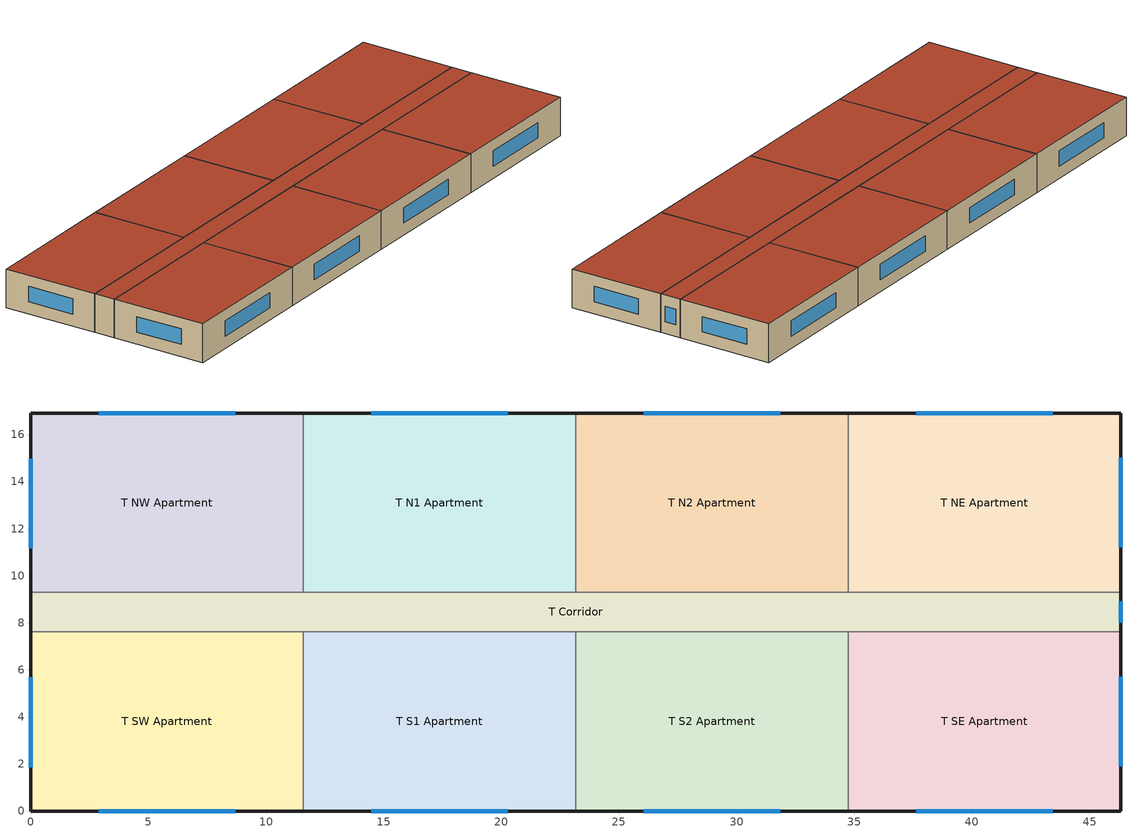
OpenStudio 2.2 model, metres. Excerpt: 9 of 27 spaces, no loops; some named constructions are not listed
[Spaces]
T SW Apartment
 floor adiabatic (Typical Interior Wall): 11.58,7.62 11.58,0 0,0 0,7.62 z9.14
 wall outside: 0,7.62 0,0 11.58,0 z9.14:12.19
 wall to T S1 Apartment: 11.58,0 11.58,7.62 z9.14:12.19
 wall to T Corridor: 11.58,7.62 0,7.62 z9.14:12.19
 window: 0,5.68 0,1.87 / 2.9,0 8.69,0 z10.1:11.32
 roof outside: 11.58,0 11.58,7.62 0,7.62 0,0 z12.19
T N1 Apartment
 floor adiabatic (Typical Interior Wall): 23.16,16.92 23.16,9.3 11.58,9.3 11.58,16.92 z9.14
 wall outside: 23.16,16.92 11.58,16.92 z9.14:12.19
 wall to T Corridor: 11.58,9.3 23.16,9.3 z9.14:12.19
 wall to T NW Apartment: 11.58,16.92 11.58,9.3 z9.14:12.19
 wall to T N2 Apartment: 23.16,9.3 23.16,16.92 z9.14:12.19
 window: 20.27,16.92 14.48,16.92 z10.1:11.32
 roof outside: 23.16,9.3 23.16,16.92 11.58,16.92 11.58,9.3 z12.19
T Corridor
 floor adiabatic (Typical Interior Wall): 46.33,9.3 46.33,7.62 0,7.62 0,9.3 z9.14
 wall outside: 46.33,7.62 46.33,9.3 / 0,9.3 0,7.62 z9.14:12.19
 wall to T SE Apartment: 34.75,7.62 46.33,7.62 z9.14:12.19
 wall to T S1 Apartment: 11.58,7.62 23.16,7.62 z9.14:12.19
 wall to T NW Apartment: 11.58,9.3 0,9.3 z9.14:12.19
 wall to T N2 Apartment: 34.75,9.3 23.16,9.3 z9.14:12.19
 wall to T S2 Apartment: 23.16,7.62 34.75,7.62 z9.14:12.19
 wall to T NE Apartment: 46.33,9.3 34.75,9.3 z9.14:12.19
 window: 46.33,8 46.33,8.91 z10.1:11.32
 roof outside: 46.33,7.62 46.33,9.3 0,9.3 0,7.62 z12.19
T N2 Apartment
 floor adiabatic (Typical Interior Wall): 34.75,16.92 34.75,9.3 23.16,9.3 23.16,16.92 z9.14
 wall outside: 34.75,16.92 23.16,16.92 z9.14:12.19
 wall to T NE Apartment: 34.75,9.3 34.75,16.92 z9.14:12.19
 window: 31.85,16.92 26.06,16.92 z10.1:11.32
 roof outside: 34.75,9.3 34.75,16.92 23.16,16.92 23.16,9.3 z12.19
T NW Apartment
 floor adiabatic (Typical Interior Wall): 11.58,16.92 11.58,9.3 0,9.3 0,16.92 z9.14
 wall outside: 11.58,16.92 0,16.92 0,9.3 z9.14:12.19
 window: 8.69,16.92 2.89,16.92 / 0,14.97 0,11.16 z10.1:11.32
 roof outside: 11.58,9.3 11.58,16.92 0,16.92 0,9.3 z12.19
T NE Apartment
 floor adiabatic (Typical Interior Wall): 46.33,16.92 46.33,9.3 34.75,9.3 34.75,16.92 z9.14
 wall outside: 46.33,9.3 46.33,16.92 34.75,16.92 z9.14:12.19
 window: 43.43,16.92 37.64,16.92 / 46.33,11.2 46.33,15.01 z10.1:11.32
 roof outside: 46.33,9.3 46.33,16.92 34.75,16.92 34.75,9.3 z12.19
T S2 Apartment
 floor adiabatic (Typical Interior Wall): 34.75,7.62 34.75,0 23.16,0 23.16,7.62 z9.14
 wall outside: 23.16,0 34.75,0 z9.14:12.19
 wall to T SE Apartment: 34.75,0 34.75,7.62 z9.14:12.19
 wall to T S1 Apartment: 23.16,7.62 23.16,0 z9.14:12.19
 window: 26.06,0 31.85,0 z10.1:11.32
 roof outside: 34.75,0 34.75,7.62 23.16,7.62 23.16,0 z12.19
T S1 Apartment
 floor adiabatic (Typical Interior Wall): 23.16,7.62 23.16,0 11.58,0 11.58,7.62 z9.14
 wall outside: 11.58,0 23.16,0 z9.14:12.19
 window: 14.48,0 20.27,0 z10.1:11.32
 roof outside: 23.16,0 23.16,7.62 11.58,7.62 11.58,0 z12.19
T SE Apartment
 floor adiabatic (Typical Interior Wall): 46.33,7.62 46.33,0 34.75,0 34.75,7.62 z9.14
 wall outside: 34.75,0 46.33,0 46.33,7.62 z9.14:12.19
 window: 46.33,1.9 46.33,5.71 / 37.64,0 43.43,0 z10.1:11.32
 roof outside: 46.33,0 46.33,7.62 34.75,7.62 34.75,0 z12.19
[Site]
Mont Joli_PQ_CAN: Latitude {deg}=48.6; Longitude {deg}=-68.22; Time Zone {hr}=-5; Elevation {m}=52; Terrain=City
[Building]
NECB 2011-MidriseApartment-NECB HDD Method-CAN_PQ_Mont.Joli.717180_CWEC.epw created: 2017-07-10 18:23:52 +0000: North Axis {deg}=0; Default Construction Set=NECB 2011 - MidApt - NECB HDD Method at climate 7a; Standards Number of Stories=4; Standards Number of Above Ground Stories=4; Standards Building Type=MidriseApartment
[Site:GroundTemperature:BuildingSurface]
19.527, 19.502, 19.536, 19.598, 20.002, 21.64, 22.225, 22.375, 21.449, 20.121, 19.802, 19.633
[Site:WaterMainsTemperature]
Calculation Method=Correlation; Annual Average Outdoor Air Temperature {C}=2.99167; Maximum Difference In Monthly Average Outdoor Air Temperatures {deltaC}=30.8
[SizingPeriod:DesignDay] Barometric Pressure {Pa}=100702; Sky Clearness=0; Rain Indicator=0; Snow Indicator=0; Day of Month=21; Daylight Saving Time Indicator=0; Humidity Indicating Type=Wetbulb; Dry-Bulb Temperature Range Modifier Type=DefaultMultipliers
Name | Maximum Dry-Bulb Temperature {C} | Daily Dry-Bulb Temperature Range {deltaC} | Humidity Indicating Conditions at Maximum Dry-Bulb | Wind Speed {m/s} | Wind Direction {deg} | Month | Day Type | Solar Model Indicator | ASHRAE Taub | ASHRAE Taud
Mont Joli Ann Htg 99.6% Condns DB | -23.9 | 0 | -23.9 | 5.9 | 290 | 1 | WinterDesignDay | ASHRAEClearSky
Mont Joli Ann Clg .4% Condns WB=>MDB | 25.2 | 9 | 20.7 | 5.4 | 250 | 7 | SummerDesignDay | ASHRAETau | 0.418 | 2.146
Mont Joli Ann Clg .4% Condns DB=>MWB | 26.7 | 9 | 19.8 | 5.4 | 250 | 7 | SummerDesignDay | ASHRAETau | 0.418 | 2.146
[Material:NoMass]
CP02 CARPET PAD: Roughness=VeryRough; Thermal Resistance {m2-K/W}=0.21648; Thermal Absorptance=0.9; Solar Absorptance=0.7; Visible Absorptance=0.8
[Material]
Name | Roughness | Thickness {m} | Conductivity {W/m-K} | Density {kg/m3} | Specific Heat {J/kg-K} | Thermal Absorptance | Solar Absorptance | Visible Absorptance
100mm Normalweight concrete floor | MediumSmooth | 0.1016 | 2.31 | 2322 | 832
G01 13mm gypsum board | Smooth | 0.0127 | 0.16 | 800 | 1090 | 0.9 | 0.7 | 0.5
G05 25mm wood | MediumSmooth | 0.0254 | 0.15 | 608 | 1630 | 0.9 | 0.5 | 0.5
[Construction]
Typical Interior Floor: 100mm Normalweight concrete floor, CP02 CARPET PAD
Typical Interior Wall: G01 13mm gypsum board, G01 13mm gypsum board
Typical Interior Ceiling: CP02 CARPET PAD, 100mm Normalweight concrete floor
Typical Interior Window: Clear 3mm
Typical Interior Door; Typical Interior Partition: G05 25mm wood
Customized Fenestration: cond=0.220 tvis=0.220 tsol=0.232: Customized Fenestration:: cond=0.220 tvis=0.220 tsol=0.232
Customized Fenestration: cond=0.220 tvis=0.441 tsol=0.279: Customized Fenestration:: cond=0.220 tvis=0.441 tsol=0.279
Customized Fenestration: cond=0.220 tvis=0.294 tsol=0.332: Customized Fenestration:: cond=0.220 tvis=0.294 tsol=0.332
Customized Fenestration: cond=0.220 tvis=0.898 tsol=0.837: Customized Fenestration:: cond=0.220 tvis=0.898 tsol=0.837
[DefaultConstructionSet]
NECB 2011 - MidApt - NECB HDD Method at climate 7a: Default Exterior Surface Constructions=NECB 2011 - MidApt - NECB HDD Method at climate 7a; Default Interior Surface Constructions=Default Surface Constructions 2; Default Ground Contact Surface Constructions=NECB 2011 - MidApt - NECB HDD Method at climate 7a 1; Default Exterior SubSurface Constructions=NECB 2011 - MidApt - NECB HDD Method at climate 7a; Default Interior SubSurface Constructions=Default Sub Surface Constructions 2; Interior Partition Construction=Typical Interior Partition
[DefaultSurfaceConstructions]
Name | Floor Construction | Wall Construction | Roof Ceiling Construction
Default Surface Constructions 2 | Typical Interior Floor | Typical Interior Wall | Typical Interior Ceiling
NECB 2011 - MidApt - NECB HDD Method at climate 7a | Customized opaque construction {ffdc8ae8-462a-4d87-913b-69f23c8f1457} to conductance of 0.162 | Customized opaque construction {e4aa0d98-1b4b-4de9-a7ec-f6cca8a013a2} to conductance of 0.21 | Customized opaque construction {3fafa535-34fe-4367-a0eb-aa31097f97b6} to conductance of 0.162
NECB 2011 - MidApt - NECB HDD Method at climate 7a 1 | Customized opaque construction {36b16e42-f528-4d3a-ab77-9d8e1b465cca} to conductance of 0.757 | Customized opaque construction {36b16e42-f528-4d3a-ab77-9d8e1b465cca} to conductance of 0.284 | Customized opaque construction {36b16e42-f528-4d3a-ab77-9d8e1b465cca} to conductance of 0.284
[DefaultSubSurfaceConstructions]
Name | Fixed Window Construction | Operable Window Construction | Door Construction | Glass Door Construction | Overhead Door Construction | Skylight Construction | Tubular Daylight Dome Construction | Tubular Daylight Diffuser Construction
Default Sub Surface Constructions 2 | Typical Interior Window | Typical Interior Window | Typical Interior Door
NECB 2011 - MidApt - NECB HDD Method at climate 7a | Customized Fenestration: cond=0.220 tvis=0.220 tsol=0.232 | Customized Fenestration: cond=0.220 tvis=0.220 tsol=0.232 | Customized opaque construction {5c674487-58eb-42f9-a2db-c9a3c961317b} to conductance of 2.2 | Customized Fenestration: cond=0.220 tvis=0.441 tsol=0.279 | Customized opaque construction {e24c67a4-b46b-43dd-b26a-e38ffb8e38d5} to conductance of 2.2 | Customized Fenestration: cond=0.220 tvis=0.294 tsol=0.332 | Customized Fenestration: cond=0.220 tvis=0.898 tsol=0.837 | Customized Fenestration: cond=0.220 tvis=0.898 tsol=0.837
[WindowMaterial:Glazing]
Clear 3mm: Optical Data Type=SpectralAverage; Thickness {m}=0.003; Solar Transmittance at Normal Incidence=0.837; Front Side Solar Reflectance at Normal Incidence=0.075; Back Side Solar Reflectance at Normal Incidence=0.075; Visible Transmittance at Normal Incidence=0.898; Front Side Visible Reflectance at Normal Incidence=0.081; Back Side Visible Reflectance at Normal Incidence=0.081; Infrared Transmittance at Normal Incidence=0; Front Side Infrared Hemispherical Emissivity=0.84; Back Side Infrared Hemispherical Emissivity=0.84; Conductivity {W/m-K}=0.9; Dirt Correction Factor for Solar and Visible Transmittance=1; Solar Diffusing=No
[WindowMaterial:SimpleGlazingSystem] U-Factor {W/m2-K}=2.2; Solar Heat Gain Coefficient=0.6; Visible Transmittance=0.21
Customized Fenestration:: cond=0.220 tvis=0.220 tsol=0.232; Customized Fenestration:: cond=0.220 tvis=0.441 tsol=0.279; Customized Fenestration:: cond=0.220 tvis=0.294 tsol=0.332; Customized Fenestration:: cond=0.220 tvis=0.898 tsol=0.837
[Space] Building Story=Building Story 3
Name | Space Type | Thermal Zone
T SE Apartment | Space Function Dwelling Unit(s) | Sp-T SE Apartment Sys-1 Flr-2 Sch-G HPlcmt-south ZN
T SW Apartment | Space Function Dwelling Unit(s) | Sp-T SW Apartment Sys-1 Flr-2 Sch-G HPlcmt-south ZN
T N1 Apartment | Space Function Dwelling Unit(s) | Sp-T N1 Apartment Sys-1 Flr-2 Sch-G HPlcmt-north ZN
T Corridor | Space Function Corr. < 2.4m wide-sch-G | Sp-T Corridor Sys-1 Flr-2 Sch-G HPlcmt-west ZN
T N2 Apartment | Space Function Dwelling Unit(s) | Sp-T N2 Apartment Sys-1 Flr-2 Sch-G HPlcmt-north ZN
T NW Apartment | Space Function Dwelling Unit(s) | Sp-T NW Apartment Sys-1 Flr-2 Sch-G HPlcmt-north ZN
T NE Apartment | Space Function Dwelling Unit(s) | Sp-T NE Apartment Sys-1 Flr-2 Sch-G HPlcmt-north ZN
T S1 Apartment | Space Function Dwelling Unit(s) | Sp-T S1 Apartment Sys-1 Flr-2 Sch-G HPlcmt-south ZN
T S2 Apartment | Space Function Dwelling Unit(s) | Sp-T S2 Apartment Sys-1 Flr-2 Sch-G HPlcmt-south ZN
[BuildingStory]
Building Story 3: Nominal Z Coordinate {m}=9.14355
[SpaceType] Standards Building Type=Space Function
Name | Default Schedule Set | Design Specification Outdoor Air Object | Standards Space Type
Space Function Corr. < 2.4m wide-sch-G | Space Function Corr. < 2.4m wide-sch-G Schedule Set | Space Function Corr. < 2.4m wide-sch-G Ventilation | Corr. < 2.4m wide-sch-G
Space Function Dwelling Unit(s) | Space Function Dwelling Unit(s) Schedule Set | Space Function Dwelling Unit(s) Ventilation | Dwelling Unit(s)
[People:Definition] Number of People Calculation Method=People/Area; Fraction Radiant=0.3
Name | People per Space Floor Area {person/m2}
Space Function Corr. < 2.4m wide-sch-G People Definition | 0.0100104
Space Function Dwelling Unit(s) People Definition | 0.0166841
[People] Work Efficiency Schedule=Work Efficiency Schedule; Clothing Insulation Schedule=Clothing Schedule; Air Velocity Schedule=Air Velocity Schedule
Name | People Definition | Space or SpaceType
Space Function Corr. < 2.4m wide-sch-G People | Space Function Corr. < 2.4m wide-sch-G People Definition | Space Function Corr. < 2.4m wide-sch-G
Space Function Dwelling Unit(s) People | Space Function Dwelling Unit(s) People Definition | Space Function Dwelling Unit(s)
[Lights:Definition] Design Level Calculation Method=Watts/Area; Fraction Radiant=0.5; Fraction Visible=0.2
Name | Watts per Space Floor Area {W/m2}
Space Function Corr. < 2.4m wide-sch-G Lights Definition | 8.39993
Space Function Dwelling Unit(s) Lights Definition | 4.99996
[Lights]
Name | Lights Definition | Space or SpaceType
Space Function Corr. < 2.4m wide-sch-G Lights | Space Function Corr. < 2.4m wide-sch-G Lights Definition | Space Function Corr. < 2.4m wide-sch-G
Space Function Dwelling Unit(s) Lights | Space Function Dwelling Unit(s) Lights Definition | Space Function Dwelling Unit(s)
[ElectricEquipment:Definition]
Space Function Dwelling Unit(s) Elec Equip Definition: Design Level Calculation Method=Watts/Area; Watts per Space Floor Area {W/m2}=4.99996; Fraction Radiant=0.5
[ElectricEquipment]
Space Function Dwelling Unit(s) Elec Equip: Electric Equipment Definition=Space Function Dwelling Unit(s) Elec Equip Definition; Space or SpaceType=Space Function Dwelling Unit(s)
[DesignSpecification:OutdoorAir] Outdoor Air Method=Sum
Name | Outdoor Air Flow per Floor Area {m3/s-m2}
Space Function Corr. < 2.4m wide-sch-G Ventilation | 0.0003048
Space Function Dwelling Unit(s) Ventilation | 0.00034544
[DefaultScheduleSet] Number of People Schedule=NECB-G-Occupancy; People Activity Level Schedule=NECB-Activity; Lighting Schedule=NECB-G-Lighting; Electric Equipment Schedule=NECB-G-Electric-Equipment; Infiltration Schedule=Always On
Space Function Corr. < 2.4m wide-sch-G Schedule Set; Space Function Dwelling Unit(s) Schedule Set
[ThermostatSetpoint:DualSetpoint] Heating Setpoint Temperature Schedule=NECB-G-Thermostat Setpoint-Heating; Cooling Setpoint Temperature Schedule=NECB-G-Thermostat Setpoint-Cooling
Space Function Dwelling Unit(s) Thermostat 32; Space Function Dwelling Unit(s) Thermostat 33; Space Function Dwelling Unit(s) Thermostat 34; Space Function Dwelling Unit(s) Thermostat 35; Space Function Corr. < 2.4m wide-sch-G Thermostat 5; Space Function Dwelling Unit(s) Thermostat 36; Space Function Dwelling Unit(s) Thermostat 37; Space Function Dwelling Unit(s) Thermostat 38; Space Function Dwelling Unit(s) Thermostat 39
[SpaceInfiltration:DesignFlowRate] Schedule=Always On Discrete; Design Flow Rate Calculation Method=Flow/ExteriorArea; Flow per Exterior Surface Area {m3/s-m2}=0.00025; Constant Term Coefficient=0; Temperature Term Coefficient=0; Velocity Term Coefficient=0.224; Velocity Squared Term Coefficient=0
Name | Space or SpaceType
T Corridor Infiltration | T Corridor
T N1 Apartment Infiltration | T N1 Apartment
T N2 Apartment Infiltration | T N2 Apartment
T NE Apartment Infiltration | T NE Apartment
T NW Apartment Infiltration | T NW Apartment
T S1 Apartment Infiltration | T S1 Apartment
T S2 Apartment Infiltration | T S2 Apartment
T SE Apartment Infiltration | T SE Apartment
T SW Apartment Infiltration | T SW Apartment
[ThermalZone] Use Ideal Air Loads=No
Name | Thermostat
Sp-T NW Apartment Sys-1 Flr-2 Sch-G HPlcmt-north ZN | Space Function Dwelling Unit(s) Thermostat 32
Sp-T N1 Apartment Sys-1 Flr-2 Sch-G HPlcmt-north ZN | Space Function Dwelling Unit(s) Thermostat 33
Sp-T N2 Apartment Sys-1 Flr-2 Sch-G HPlcmt-north ZN | Space Function Dwelling Unit(s) Thermostat 34
Sp-T NE Apartment Sys-1 Flr-2 Sch-G HPlcmt-north ZN | Space Function Dwelling Unit(s) Thermostat 35
Sp-T Corridor Sys-1 Flr-2 Sch-G HPlcmt-west ZN | Space Function Corr. < 2.4m wide-sch-G Thermostat 5
Sp-T S1 Apartment Sys-1 Flr-2 Sch-G HPlcmt-south ZN | Space Function Dwelling Unit(s) Thermostat 36
Sp-T SW Apartment Sys-1 Flr-2 Sch-G HPlcmt-south ZN | Space Function Dwelling Unit(s) Thermostat 37
Sp-T SE Apartment Sys-1 Flr-2 Sch-G HPlcmt-south ZN | Space Function Dwelling Unit(s) Thermostat 38
Sp-T S2 Apartment Sys-1 Flr-2 Sch-G HPlcmt-south ZN | Space Function Dwelling Unit(s) Thermostat 39
[Schedule:Ruleset]
Clothing Schedule: Default Day Schedule=Clothing Schedule Default Winter Clothes
Air Velocity Schedule: Default Day Schedule=Air Velocity Schedule Default
Work Efficiency Schedule: Default Day Schedule=Work Efficiency Schedule Default
NECB-Activity: Default Day Schedule=NECB-Activity Default; Summer Design Day Schedule=NECB-Activity Summer Design Day; Winter Design Day Schedule=NECB-Activity Winter Design Day
Always On: Default Day Schedule=Always On Default
NECB-G-Occupancy: Default Day Schedule=NECB-G-Occupancy Default
NECB-G-Lighting: Default Day Schedule=NECB-G-Lighting Default
NECB-G-Electric-Equipment: Default Day Schedule=NECB-G-Electric-Equipment Default
NECB-G-Thermostat Setpoint-Heating: Default Day Schedule=NECB-G-Thermostat Setpoint-Heating Default
NECB-G-Thermostat Setpoint-Cooling: Default Day Schedule=NECB-G-Thermostat Setpoint-Cooling Default
[Schedule:Day]
Clothing Schedule Default Winter Clothes; Always On Default: 24, 0, 1
Clothing Schedule Summer Clothes: 24, 0, 0.5
Air Velocity Schedule Default: 24, 0, 0.2
Work Efficiency Schedule Default: 24, 0, 0
NECB-Activity Default; NECB-Activity Winter Design Day; NECB-Activity Summer Design Day: 24, 0, 130
NECB-G-Occupancy Default; NECB-G-Occupancy Default|Wkdy Day: 7, 0, 0.9, 8, 0, 0.7, 9, 0, 0.4, 17, 0, 0.3, 18, 0, 0.5, 24, 0, 0.9
NECB-G-Occupancy Sat Day; NECB-G-Occupancy Sun|Hol Day: 7, 0, 0.9, 8, 0, 0.7, 17, 0, 0.5, 18, 0, 0.7, 24, 0, 0.9
NECB-G-Lighting Default; NECB-G-Lighting Default|Wkdy Day; NECB-G-Lighting Sat Day; NECB-G-Lighting Sun|Hol Day: 1, 0, 0.3, 6, 0, 0, 7, 0, 0.2, 9, 0, 0.5, 19, 0, 0, 22, 0, 0.9, 23, 0, 0.8, 24, 0, 0.6
NECB-G-Electric-Equipment Default; NECB-G-Electric-Equipment Default|Wkdy Day; NECB-G-Electric-Equipment Sat Day; NECB-G-Electric-Equipment Sun|Hol Day: 1, 0, 0.3, 7, 0, 0.2, 9, 0, 0.8, 16, 0, 0.4, 17, 0, 0.5, 18, 0, 0.2, 20, 0, 0.9, 21, 0, 0.7, 24, 0, 0.5
NECB-G-Thermostat Setpoint-Heating Default; NECB-G-Thermostat Setpoint-Heating Default|Wkdy Day; NECB-G-Thermostat Setpoint-Heating Sat Day; NECB-G-Thermostat Setpoint-Heating Sun|Hol Day: 1, 0, 22, 7, 0, 18, 8, 0, 20, 24, 0, 22
NECB-G-Thermostat Setpoint-Cooling Default; NECB-G-Thermostat Setpoint-Cooling Default|Wkdy Day; NECB-G-Thermostat Setpoint-Cooling Sat Day; NECB-G-Thermostat Setpoint-Cooling Sun|Hol Day: 24, 0, 24
[Schedule:Rule] Date Specification Type=DateRange; Start Day=1
Name | Schedule Ruleset | Rule Order | Day Schedule | Start Month | End Month | End Day | Apply Monday | Apply Tuesday | Apply Wednesday | Apply Thursday | Apply Friday | Apply Saturday | Apply Sunday
Schedule Rule 1 | Clothing Schedule | 0 | Clothing Schedule Summer Clothes | 5 | 9 | 30
Schedule Rule 17 | NECB-G-Occupancy | 2 | NECB-G-Occupancy Default|Wkdy Day | 1 | 12 | 31 | Yes | Yes | Yes | Yes | Yes
Schedule Rule 18 | NECB-G-Occupancy | 1 | NECB-G-Occupancy Sat Day | 1 | 12 | 31 |  |  |  |  |  | Yes
Schedule Rule 19 | NECB-G-Occupancy | 0 | NECB-G-Occupancy Sun|Hol Day | 1 | 12 | 31 |  |  |  |  |  |  | Yes
Schedule Rule 20 | NECB-G-Lighting | 2 | NECB-G-Lighting Default|Wkdy Day | 1 | 12 | 31 | Yes | Yes | Yes | Yes | Yes
Schedule Rule 21 | NECB-G-Lighting | 1 | NECB-G-Lighting Sat Day | 1 | 12 | 31 |  |  |  |  |  | Yes
Schedule Rule 22 | NECB-G-Lighting | 0 | NECB-G-Lighting Sun|Hol Day | 1 | 12 | 31 |  |  |  |  |  |  | Yes
Schedule Rule 23 | NECB-G-Electric-Equipment | 2 | NECB-G-Electric-Equipment Default|Wkdy Day | 1 | 12 | 31 | Yes | Yes | Yes | Yes | Yes
Schedule Rule 24 | NECB-G-Electric-Equipment | 1 | NECB-G-Electric-Equipment Sat Day | 1 | 12 | 31 |  |  |  |  |  | Yes
Schedule Rule 25 | NECB-G-Electric-Equipment | 0 | NECB-G-Electric-Equipment Sun|Hol Day | 1 | 12 | 31 |  |  |  |  |  |  | Yes
Schedule Rule 26 | NECB-G-Thermostat Setpoint-Heating | 2 | NECB-G-Thermostat Setpoint-Heating Default|Wkdy Day | 1 | 12 | 31 | Yes | Yes | Yes | Yes | Yes
Schedule Rule 27 | NECB-G-Thermostat Setpoint-Heating | 1 | NECB-G-Thermostat Setpoint-Heating Sat Day | 1 | 12 | 31 |  |  |  |  |  | Yes
Schedule Rule 28 | NECB-G-Thermostat Setpoint-Heating | 0 | NECB-G-Thermostat Setpoint-Heating Sun|Hol Day | 1 | 12 | 31 |  |  |  |  |  |  | Yes
Schedule Rule 29 | NECB-G-Thermostat Setpoint-Cooling | 2 | NECB-G-Thermostat Setpoint-Cooling Default|Wkdy Day | 1 | 12 | 31 | Yes | Yes | Yes | Yes | Yes
Schedule Rule 30 | NECB-G-Thermostat Setpoint-Cooling | 1 | NECB-G-Thermostat Setpoint-Cooling Sat Day | 1 | 12 | 31 |  |  |  |  |  | Yes
Schedule Rule 31 | NECB-G-Thermostat Setpoint-Cooling | 0 | NECB-G-Thermostat Setpoint-Cooling Sun|Hol Day | 1 | 12 | 31 |  |  |  |  |  |  | Yes
[Schedule:Constant]
Always On Discrete: Value=1
